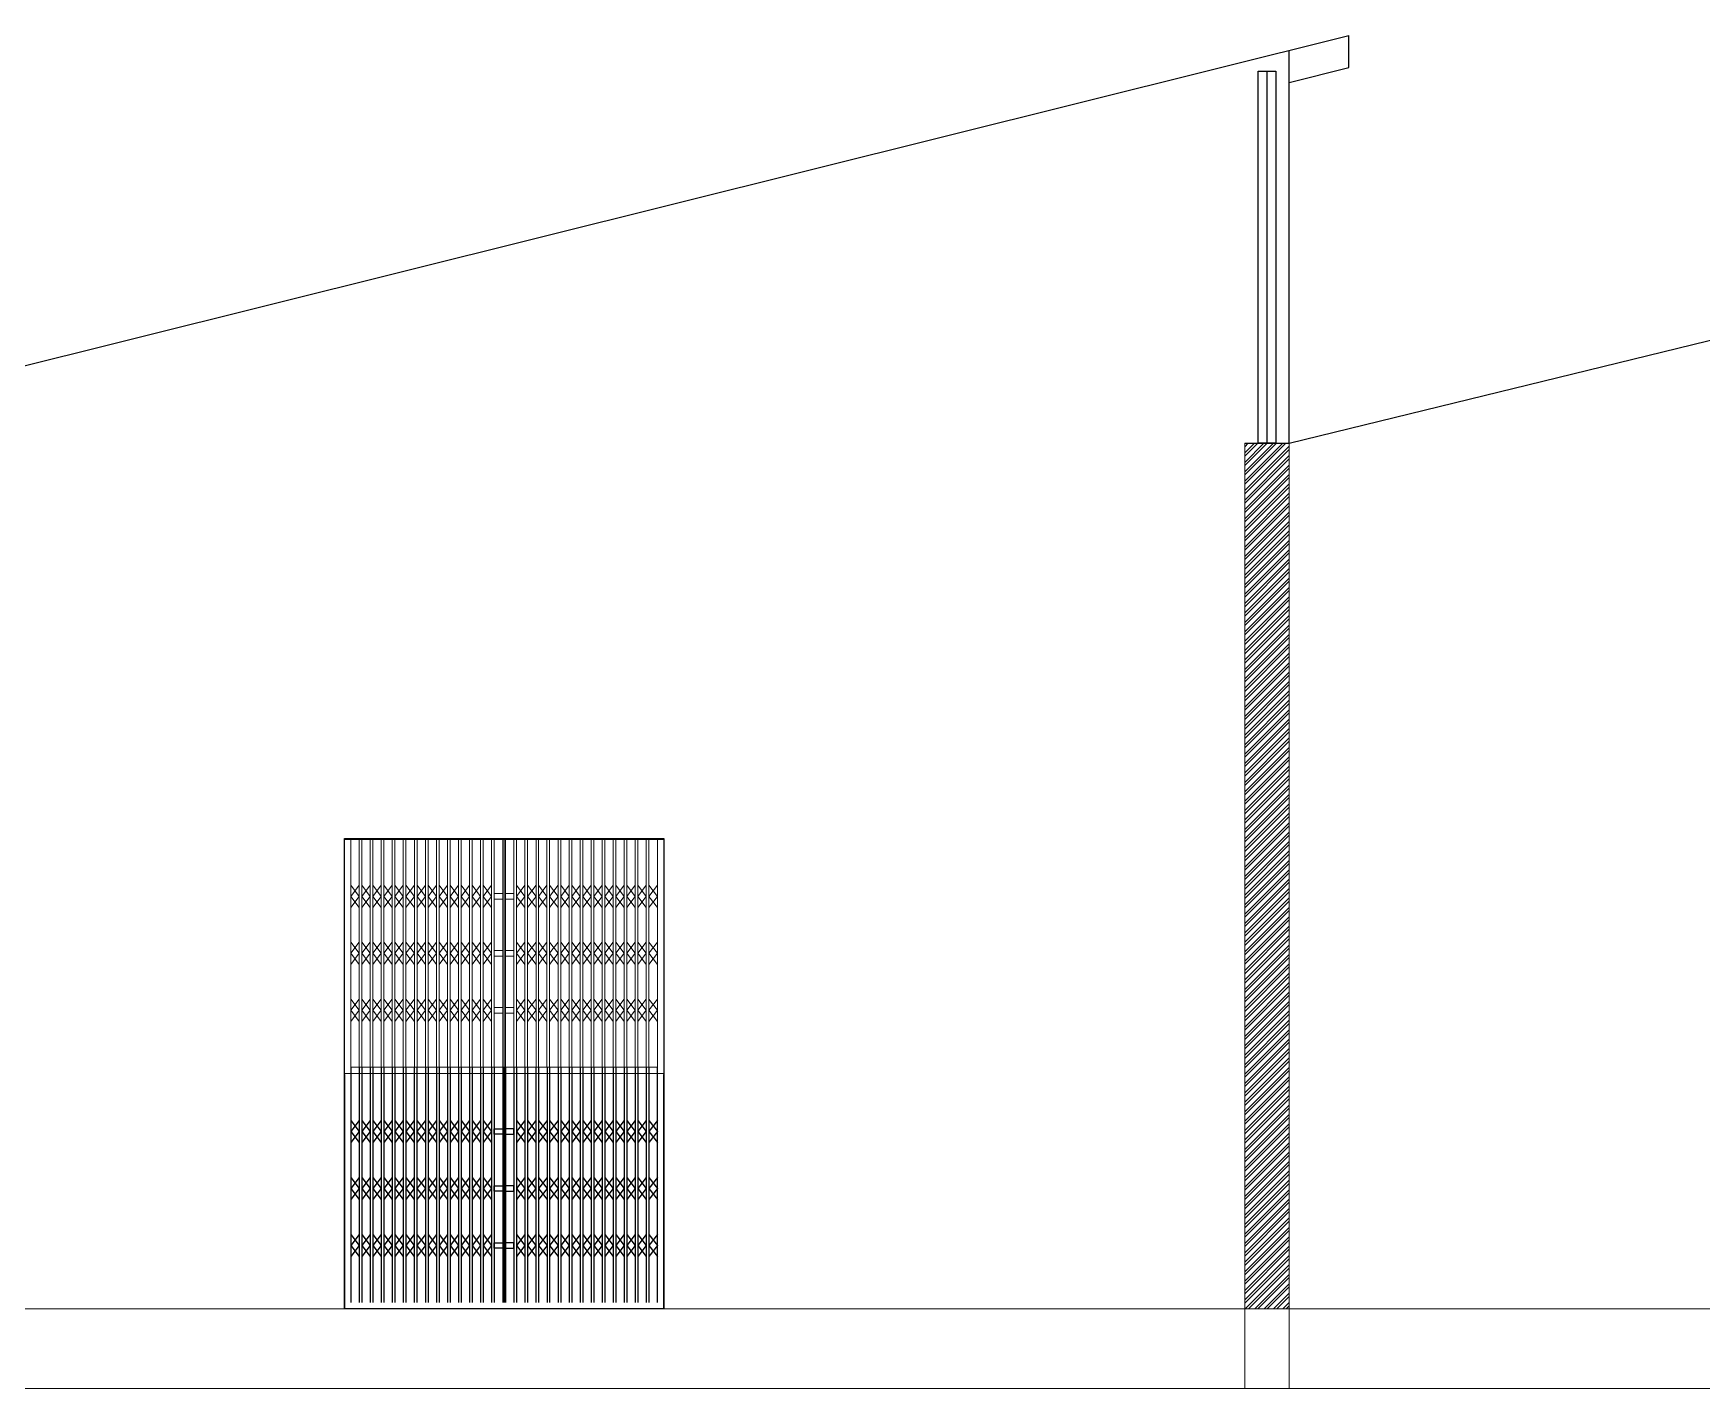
# Model space of a CAD drawing. Header units: inches. Extents: x -6800 to 96653, y -25814 to 17379.
# Drawn here: x 20025 to 20401.1, y -9189.9 to -8884.4 of the extents above; entities that cross this region are included whole.
import ezdxf

# ---------------------------------------------------------------- set-up
doc = ezdxf.new("R2010")
doc.units = ezdxf.units.IN
doc.header["$MEASUREMENT"] = 0
for name, color, linetype, lineweight in [('dimension', 50, 'Continuous', 20), ('Door', 20, 'Continuous', 20), ('NETMANH', 26, 'Continuous', 15)]:
    doc.layers.add(name, color=color, linetype=linetype, lineweight=lineweight)
doc.layers.add('doors', color=52, linetype='Continuous')

# ---------------------------------------------------------------- blocks, each defined once
blk = doc.blocks.new('md-cuasat2200x3000')
for p, q in [((0, 2200), (3000, 2200)), ((0, 0), (0, 2200)), ((3000, 2200), (3000, 0)), ((60, 2140), (2940, 2140)), ((60, 0), (60, 2140)), ((139, 0), (139, 2140)), ((164, 0), (164, 2140)), ((242, 0), (242, 2140)), ((267, 0), (267, 2140)), ((346, 0), (346, 2140)), ((371, 0), (371, 2140)), ((450, 0), (450, 2140)), ((475, 0), (475, 2140)), ((553, 0), (553, 2140)), ((578, 0), (578, 2140)), ((657, 0), (657, 2140)), ((682, 0), (682, 2140)), ((761, 0), (761, 2140)), ((786, 0), (786, 2140)), ((864, 0), (864, 2140)), ((889, 0), (889, 2140)), ((968, 0), (968, 2140)), ((993, 0), (993, 2140)), ((1072, 0), (1072, 2140)), ((1097, 0), (1097, 2140)), ((1175, 0), (1175, 2140)), ((1200, 0), (1200, 2140)), ((1279, 0), (1279, 2140)), ((1304, 0), (1304, 2140)), ((1382, 0), (1382, 2140)), ((1408, 0), (1408, 2140)), ((1408, 0), (1408, 2140)), ((1488, 0), (1488, 2140)), ((1500, 0), (1500, 2140)), ((1512, 0), (1512, 2140)), ((1592, 0), (1592, 2140)), ((1618, 0), (1618, 2140)), ((1696, 0), (1696, 2140)), ((1721, 0), (1721, 2140)), ((1800, 0), (1800, 2140)), ((1825, 0), (1825, 2140)), ((1903, 0), (1903, 2140)), ((1928, 0), (1928, 2140)), ((2007, 0), (2007, 2140)), ((2032, 0), (2032, 2140)), ((2111, 0), (2111, 2140)), ((2136, 0), (2136, 2140)), ((2214, 0), (2214, 2140)), ((2239, 0), (2239, 2140)), ((2318, 0), (2318, 2140)), ((2343, 0), (2343, 2140)), ((2422, 0), (2422, 2140)), ((2447, 0), (2447, 2140)), ((2525, 0), (2525, 2140)), ((2550, 0), (2550, 2140)), ((2629, 0), (2629, 2140)), ((2654, 0), (2654, 2140)), ((2733, 0), (2733, 2140)), ((2758, 0), (2758, 2140)), ((2836, 0), (2836, 2140)), ((2861, 0), (2861, 2140)), ((2940, 2140), (2940, 0)), ((0, 0), (3000, 0)), ((3000, 0), (0, 0)), ((2940, 0), (60, 0))]:
    blk.add_line(p, q)
at = {"layer": 'NETMANH'}
for p, q in [((139, 1605), (60, 1709)), ((60, 1605), (139, 1709)), ((139, 1501), (60, 1605)), ((60, 1501), (139, 1605)), ((242, 1605), (164, 1709)), ((164, 1605), (242, 1709)), ((242, 1501), (164, 1605)), ((164, 1501), (242, 1605)), ((346, 1605), (267, 1709)), ((267, 1605), (346, 1709)), ((346, 1501), (267, 1605)), ((267, 1501), (346, 1605)), ((450, 1605), (371, 1709)), ((371, 1605), (450, 1709)), ((450, 1501), (371, 1605)), ((371, 1501), (450, 1605)), ((553, 1605), (475, 1709)), ((475, 1605), (553, 1709)), ((553, 1501), (475, 1605)), ((475, 1501), (553, 1605)), ((657, 1605), (578, 1709)), ((578, 1605), (657, 1709)), ((657, 1501), (578, 1605)), ((578, 1501), (657, 1605)), ((761, 1605), (682, 1709)), ((682, 1605), (761, 1709)), ((761, 1501), (682, 1605)), ((682, 1501), (761, 1605)), ((864, 1605), (786, 1709)), ((786, 1605), (864, 1709)), ((864, 1501), (786, 1605)), ((786, 1501), (864, 1605)), ((968, 1605), (889, 1709)), ((889, 1605), (968, 1709)), ((968, 1501), (889, 1605)), ((889, 1501), (968, 1605)), ((1072, 1605), (993, 1709)), ((993, 1605), (1072, 1709)), ((1072, 1501), (993, 1605)), ((993, 1501), (1072, 1605)), ((1175, 1605), (1097, 1709)), ((1097, 1605), (1175, 1709)), ((1175, 1501), (1097, 1605)), ((1097, 1501), (1175, 1605)), ((1279, 1605), (1200, 1709)), ((1200, 1605), (1279, 1709)), ((1279, 1501), (1200, 1605)), ((1200, 1501), (1279, 1605)), ((1382, 1605), (1304, 1709)), ((1304, 1605), (1382, 1709)), ((1382, 1501), (1304, 1605)), ((1304, 1501), (1382, 1605)), ((1408, 1631), (1408, 1579)), ((1488, 1631), (1408, 1631)), ((1408, 1579), (1488, 1579)), ((1488, 1579), (1488, 1631)), ((1512, 1631), (1592, 1631)), ((1512, 1579), (1512, 1631)), ((1592, 1579), (1512, 1579)), ((1592, 1631), (1592, 1579)), ((1618, 1605), (1696, 1709)), ((1696, 1605), (1618, 1709)), ((1618, 1501), (1696, 1605)), ((1696, 1501), (1618, 1605)), ((1721, 1605), (1800, 1709)), ((1800, 1605), (1721, 1709)), ((1721, 1501), (1800, 1605)), ((1800, 1501), (1721, 1605)), ((1825, 1605), (1903, 1709)), ((1903, 1605), (1825, 1709)), ((1825, 1501), (1903, 1605)), ((1903, 1501), (1825, 1605)), ((1928, 1605), (2007, 1709)), ((2007, 1605), (1928, 1709)), ((1928, 1501), (2007, 1605)), ((2007, 1501), (1928, 1605)), ((2032, 1605), (2111, 1709)), ((2111, 1605), (2032, 1709)), ((2032, 1501), (2111, 1605)), ((2111, 1501), (2032, 1605)), ((2136, 1605), (2214, 1709)), ((2214, 1605), (2136, 1709)), ((2136, 1501), (2214, 1605)), ((2214, 1501), (2136, 1605)), ((2239, 1605), (2318, 1709)), ((2318, 1605), (2239, 1709)), ((2239, 1501), (2318, 1605)), ((2318, 1501), (2239, 1605)), ((2343, 1605), (2422, 1709)), ((2422, 1605), (2343, 1709)), ((2343, 1501), (2422, 1605)), ((2422, 1501), (2343, 1605)), ((2447, 1605), (2525, 1709)), ((2525, 1605), (2447, 1709)), ((2447, 1501), (2525, 1605)), ((2525, 1501), (2447, 1605)), ((2550, 1605), (2629, 1709)), ((2629, 1605), (2550, 1709)), ((2550, 1501), (2629, 1605)), ((2629, 1501), (2550, 1605)), ((2654, 1605), (2733, 1709)), ((2733, 1605), (2654, 1709)), ((2654, 1501), (2733, 1605)), ((2733, 1501), (2654, 1605)), ((2758, 1605), (2836, 1709)), ((2836, 1605), (2758, 1709)), ((2758, 1501), (2836, 1605)), ((2836, 1501), (2758, 1605)), ((2861, 1605), (2940, 1709)), ((2940, 1605), (2861, 1709)), ((2861, 1501), (2940, 1605)), ((2940, 1501), (2861, 1605)), ((139, 1070), (60, 1174)), ((60, 1070), (139, 1174)), ((242, 1070), (164, 1174)), ((164, 1070), (242, 1174)), ((346, 1070), (267, 1174)), ((267, 1070), (346, 1174)), ((450, 1070), (371, 1174)), ((371, 1070), (450, 1174)), ((553, 1070), (475, 1174)), ((475, 1070), (553, 1174)), ((657, 1070), (578, 1174)), ((578, 1070), (657, 1174)), ((761, 1070), (682, 1174)), ((682, 1070), (761, 1174)), ((864, 1070), (786, 1174)), ((786, 1070), (864, 1174)), ((968, 1070), (889, 1174)), ((889, 1070), (968, 1174)), ((1072, 1070), (993, 1174)), ((993, 1070), (1072, 1174)), ((1175, 1070), (1097, 1174)), ((1097, 1070), (1175, 1174)), ((1279, 1070), (1200, 1174)), ((1200, 1070), (1279, 1174)), ((1382, 1070), (1304, 1174)), ((1304, 1070), (1382, 1174)), ((1618, 1070), (1696, 1174)), ((1696, 1070), (1618, 1174)), ((1721, 1070), (1800, 1174)), ((1800, 1070), (1721, 1174)), ((1825, 1070), (1903, 1174)), ((1903, 1070), (1825, 1174)), ((1928, 1070), (2007, 1174)), ((2007, 1070), (1928, 1174)), ((2032, 1070), (2111, 1174)), ((2111, 1070), (2032, 1174)), ((2136, 1070), (2214, 1174)), ((2214, 1070), (2136, 1174)), ((2239, 1070), (2318, 1174)), ((2318, 1070), (2239, 1174)), ((2343, 1070), (2422, 1174)), ((2422, 1070), (2343, 1174)), ((2447, 1070), (2525, 1174)), ((2525, 1070), (2447, 1174)), ((2550, 1070), (2629, 1174)), ((2629, 1070), (2550, 1174)), ((2654, 1070), (2733, 1174)), ((2733, 1070), (2654, 1174)), ((2758, 1070), (2836, 1174)), ((2836, 1070), (2758, 1174)), ((2861, 1070), (2940, 1174)), ((2940, 1070), (2861, 1174)), ((139, 966), (60, 1070)), ((60, 966), (139, 1070)), ((242, 966), (164, 1070)), ((164, 966), (242, 1070)), ((346, 966), (267, 1070)), ((267, 966), (346, 1070)), ((450, 966), (371, 1070)), ((371, 966), (450, 1070)), ((553, 966), (475, 1070)), ((475, 966), (553, 1070)), ((657, 966), (578, 1070)), ((578, 966), (657, 1070)), ((761, 966), (682, 1070)), ((682, 966), (761, 1070)), ((864, 966), (786, 1070)), ((786, 966), (864, 1070)), ((968, 966), (889, 1070)), ((889, 966), (968, 1070)), ((1072, 966), (993, 1070)), ((993, 966), (1072, 1070)), ((1175, 966), (1097, 1070)), ((1097, 966), (1175, 1070)), ((1279, 966), (1200, 1070)), ((1200, 966), (1279, 1070)), ((1382, 966), (1304, 1070)), ((1304, 966), (1382, 1070)), ((1408, 1096), (1408, 1044)), ((1488, 1096), (1408, 1096)), ((1408, 1044), (1488, 1044)), ((1488, 1044), (1488, 1096)), ((1512, 1096), (1592, 1096)), ((1512, 1044), (1512, 1096)), ((1592, 1044), (1512, 1044)), ((1592, 1096), (1592, 1044)), ((1618, 966), (1696, 1070)), ((1696, 966), (1618, 1070)), ((1721, 966), (1800, 1070)), ((1800, 966), (1721, 1070)), ((1825, 966), (1903, 1070)), ((1903, 966), (1825, 1070)), ((1928, 966), (2007, 1070)), ((2007, 966), (1928, 1070)), ((2032, 966), (2111, 1070)), ((2111, 966), (2032, 1070)), ((2136, 966), (2214, 1070)), ((2214, 966), (2136, 1070)), ((2239, 966), (2318, 1070)), ((2318, 966), (2239, 1070)), ((2343, 966), (2422, 1070)), ((2422, 966), (2343, 1070)), ((2447, 966), (2525, 1070)), ((2525, 966), (2447, 1070)), ((2550, 966), (2629, 1070)), ((2629, 966), (2550, 1070)), ((2654, 966), (2733, 1070)), ((2733, 966), (2654, 1070)), ((2758, 966), (2836, 1070)), ((2836, 966), (2758, 1070)), ((2861, 966), (2940, 1070)), ((2940, 966), (2861, 1070)), ((139, 535), (60, 639)), ((60, 535), (139, 639)), ((242, 535), (164, 639)), ((164, 535), (242, 639)), ((346, 535), (267, 639)), ((267, 535), (346, 639)), ((450, 535), (371, 639)), ((371, 535), (450, 639)), ((553, 535), (475, 639)), ((475, 535), (553, 639)), ((657, 535), (578, 639)), ((578, 535), (657, 639)), ((761, 535), (682, 639)), ((682, 535), (761, 639)), ((864, 535), (786, 639)), ((786, 535), (864, 639)), ((968, 535), (889, 639)), ((889, 535), (968, 639)), ((1072, 535), (993, 639)), ((993, 535), (1072, 639)), ((1175, 535), (1097, 639)), ((1097, 535), (1175, 639)), ((1279, 535), (1200, 639)), ((1200, 535), (1279, 639)), ((1382, 535), (1304, 639)), ((1304, 535), (1382, 639)), ((1618, 535), (1696, 639)), ((1696, 535), (1618, 639)), ((1721, 535), (1800, 639)), ((1800, 535), (1721, 639)), ((1825, 535), (1903, 639)), ((1903, 535), (1825, 639)), ((1928, 535), (2007, 639)), ((2007, 535), (1928, 639)), ((2032, 535), (2111, 639)), ((2111, 535), (2032, 639)), ((2136, 535), (2214, 639)), ((2214, 535), (2136, 639)), ((2239, 535), (2318, 639)), ((2318, 535), (2239, 639)), ((2343, 535), (2422, 639)), ((2422, 535), (2343, 639)), ((2447, 535), (2525, 639)), ((2525, 535), (2447, 639)), ((2550, 535), (2629, 639)), ((2629, 535), (2550, 639)), ((2654, 535), (2733, 639)), ((2733, 535), (2654, 639)), ((2758, 535), (2836, 639)), ((2836, 535), (2758, 639)), ((2861, 535), (2940, 639)), ((2940, 535), (2861, 639)), ((139, 431), (60, 535)), ((60, 431), (139, 535)), ((242, 431), (164, 535)), ((164, 431), (242, 535)), ((346, 431), (267, 535)), ((267, 431), (346, 535)), ((450, 431), (371, 535)), ((371, 431), (450, 535)), ((553, 431), (475, 535)), ((475, 431), (553, 535)), ((657, 431), (578, 535)), ((578, 431), (657, 535)), ((761, 431), (682, 535)), ((682, 431), (761, 535)), ((864, 431), (786, 535)), ((786, 431), (864, 535)), ((968, 431), (889, 535)), ((889, 431), (968, 535)), ((1072, 431), (993, 535)), ((993, 431), (1072, 535)), ((1175, 431), (1097, 535)), ((1097, 431), (1175, 535)), ((1279, 431), (1200, 535)), ((1200, 431), (1279, 535)), ((1382, 431), (1304, 535)), ((1304, 431), (1382, 535)), ((1408, 561), (1408, 509)), ((1488, 561), (1408, 561)), ((1408, 509), (1488, 509)), ((1488, 509), (1488, 561)), ((1512, 561), (1592, 561)), ((1512, 509), (1512, 561)), ((1592, 509), (1512, 509)), ((1592, 561), (1592, 509)), ((1618, 431), (1696, 535)), ((1696, 431), (1618, 535)), ((1721, 431), (1800, 535)), ((1800, 431), (1721, 535)), ((1825, 431), (1903, 535)), ((1903, 431), (1825, 535)), ((1928, 431), (2007, 535)), ((2007, 431), (1928, 535)), ((2032, 431), (2111, 535)), ((2111, 431), (2032, 535)), ((2136, 431), (2214, 535)), ((2214, 431), (2136, 535)), ((2239, 431), (2318, 535)), ((2318, 431), (2239, 535)), ((2343, 431), (2422, 535)), ((2422, 431), (2343, 535)), ((2447, 431), (2525, 535)), ((2525, 431), (2447, 535)), ((2550, 431), (2629, 535)), ((2629, 431), (2550, 535)), ((2654, 431), (2733, 535)), ((2733, 431), (2654, 535)), ((2758, 431), (2836, 535)), ((2836, 431), (2758, 535)), ((2861, 431), (2940, 535)), ((2940, 431), (2861, 535))]:
    blk.add_line(p, q, dxfattribs=at)

msp = doc.modelspace()

# ---------------------------------------------------------------- linework, layer by layer
at = {"color": 3, "lineweight": 25, "transparency": 33554623}
for p, q in [((20308.11, -8976.78), (20686.11, -8884.42)), ((19953.11, -8976.78), (20321.55, -8884.92)), ((20308.11, -8976.78), (20308.11, -8888.27)), ((20321.55, -8892.13), (20321.55, -8884.92)), ((20308.11, -8895.48), (20321.55, -8892.13))]:
    msp.add_line(p, q, dxfattribs=at)
at = {"layer": 'dimension', "transparency": 33554651}
for p, q in [((20298.11, -9189.91), (20298.11, -8976.78)), ((20308.11, -9189.91), (20308.11, -8976.78)), ((20095.11, -9171.91), (20095.11, -9065.91)), ((20167.11, -9065.91), (20095.11, -9065.91)), ((20167.11, -9171.91), (20167.11, -9065.91)), ((20308.11, -9171.91), (19953.11, -9171.91)), ((20662.11, -9171.91), (20308.11, -9171.91)), ((19587.11, -9189.91), (20674.11, -9189.91))]:
    msp.add_line(p, q, dxfattribs=at)
at = {"layer": 'Door', "lineweight": 25, "extrusion": (-2.49876e-18, -1.22439e-16, -1)}
for p, q in [((20096.55, -9117.47), (20096.55, -9170.47)), ((20098.43, -9117.47), (20098.43, -9170.47)), ((20099.03, -9117.47), (20099.03, -9170.47)), ((20100.92, -9117.47), (20100.92, -9170.47)), ((20101.52, -9117.47), (20101.52, -9170.47)), ((20103.41, -9117.47), (20103.41, -9170.47)), ((20104.01, -9117.47), (20104.01, -9170.47)), ((20105.9, -9117.47), (20105.9, -9170.47)), ((20106.5, -9117.47), (20106.5, -9170.47)), ((20108.39, -9117.47), (20108.39, -9170.47)), ((20108.99, -9117.47), (20108.99, -9170.47)), ((20110.87, -9117.47), (20110.87, -9170.47)), ((20111.47, -9117.47), (20111.47, -9170.47)), ((20113.36, -9117.47), (20113.36, -9170.47)), ((20113.96, -9117.47), (20113.96, -9170.47)), ((20115.85, -9117.47), (20115.85, -9170.47)), ((20116.45, -9117.47), (20116.45, -9170.47)), ((20118.34, -9117.47), (20118.34, -9170.47)), ((20118.94, -9117.47), (20118.94, -9170.47)), ((20120.82, -9117.47), (20120.82, -9170.47)), ((20121.42, -9117.47), (20121.42, -9170.47)), ((20123.31, -9117.47), (20123.31, -9170.47)), ((20123.91, -9117.47), (20123.91, -9170.47)), ((20125.8, -9117.47), (20125.8, -9170.47)), ((20126.4, -9117.47), (20126.4, -9170.47)), ((20128.29, -9117.47), (20128.29, -9170.47)), ((20128.89, -9117.47), (20128.89, -9170.47)), ((20128.89, -9117.47), (20128.89, -9170.47)), ((20130.81, -9117.47), (20130.81, -9170.47)), ((20131.11, -9117.47), (20131.11, -9170.47)), ((20131.41, -9117.47), (20131.41, -9170.47)), ((20133.33, -9117.47), (20133.33, -9170.47)), ((20133.93, -9117.47), (20133.93, -9170.47)), ((20135.81, -9117.47), (20135.81, -9170.47)), ((20136.41, -9117.47), (20136.41, -9170.47)), ((20138.3, -9117.47), (20138.3, -9170.47)), ((20138.9, -9117.47), (20138.9, -9170.47)), ((20140.79, -9117.47), (20140.79, -9170.47)), ((20141.39, -9117.47), (20141.39, -9170.47)), ((20143.28, -9117.47), (20143.28, -9170.47)), ((20143.88, -9117.47), (20143.88, -9170.47)), ((20145.77, -9117.47), (20145.77, -9170.47)), ((20146.37, -9117.47), (20146.37, -9170.47)), ((20148.25, -9117.47), (20148.25, -9170.47)), ((20148.85, -9117.47), (20148.85, -9170.47)), ((20150.74, -9117.47), (20150.74, -9170.47)), ((20151.34, -9117.47), (20151.34, -9170.47)), ((20153.23, -9117.47), (20153.23, -9170.47)), ((20153.83, -9117.47), (20153.83, -9170.47)), ((20155.72, -9117.47), (20155.72, -9170.47)), ((20156.32, -9117.47), (20156.32, -9170.47)), ((20158.2, -9117.47), (20158.2, -9170.47)), ((20158.8, -9117.47), (20158.8, -9170.47)), ((20160.69, -9117.47), (20160.69, -9170.47)), ((20161.29, -9117.47), (20161.29, -9170.47)), ((20163.18, -9117.47), (20163.18, -9170.47)), ((20163.78, -9117.47), (20163.78, -9170.47)), ((20165.67, -9170.47), (20165.67, -9117.47)), ((20095.11, -9119.11), (20095.11, -9171.91)), ((20167.11, -9171.91), (20167.11, -9119.11)), ((20098.43, -9129.46), (20096.55, -9131.95)), ((20096.55, -9129.46), (20098.43, -9131.95)), ((20098.43, -9131.95), (20096.55, -9134.44)), ((20096.55, -9131.95), (20098.43, -9134.44)), ((20100.92, -9129.46), (20099.03, -9131.95)), ((20099.03, -9129.46), (20100.92, -9131.95)), ((20100.92, -9131.95), (20099.03, -9134.44)), ((20099.03, -9131.95), (20100.92, -9134.44)), ((20103.41, -9129.46), (20101.52, -9131.95)), ((20101.52, -9129.46), (20103.41, -9131.95)), ((20103.41, -9131.95), (20101.52, -9134.44)), ((20101.52, -9131.95), (20103.41, -9134.44)), ((20105.9, -9129.46), (20104.01, -9131.95)), ((20104.01, -9129.46), (20105.9, -9131.95)), ((20105.9, -9131.95), (20104.01, -9134.44)), ((20104.01, -9131.95), (20105.9, -9134.44)), ((20108.39, -9129.46), (20106.5, -9131.95)), ((20106.5, -9129.46), (20108.39, -9131.95)), ((20108.39, -9131.95), (20106.5, -9134.44)), ((20106.5, -9131.95), (20108.39, -9134.44)), ((20110.87, -9129.46), (20108.99, -9131.95)), ((20108.99, -9129.46), (20110.87, -9131.95)), ((20110.87, -9131.95), (20108.99, -9134.44)), ((20108.99, -9131.95), (20110.87, -9134.44)), ((20113.36, -9129.46), (20111.47, -9131.95)), ((20111.47, -9129.46), (20113.36, -9131.95)), ((20113.36, -9131.95), (20111.47, -9134.44)), ((20111.47, -9131.95), (20113.36, -9134.44)), ((20115.85, -9129.46), (20113.96, -9131.95)), ((20113.96, -9129.46), (20115.85, -9131.95)), ((20115.85, -9131.95), (20113.96, -9134.44)), ((20113.96, -9131.95), (20115.85, -9134.44)), ((20118.34, -9129.46), (20116.45, -9131.95)), ((20116.45, -9129.46), (20118.34, -9131.95)), ((20118.34, -9131.95), (20116.45, -9134.44)), ((20116.45, -9131.95), (20118.34, -9134.44)), ((20120.82, -9129.46), (20118.94, -9131.95)), ((20118.94, -9129.46), (20120.82, -9131.95)), ((20120.82, -9131.95), (20118.94, -9134.44)), ((20118.94, -9131.95), (20120.82, -9134.44)), ((20123.31, -9129.46), (20121.42, -9131.95)), ((20121.42, -9129.46), (20123.31, -9131.95)), ((20123.31, -9131.95), (20121.42, -9134.44)), ((20121.42, -9131.95), (20123.31, -9134.44)), ((20125.8, -9129.46), (20123.91, -9131.95)), ((20123.91, -9129.46), (20125.8, -9131.95)), ((20125.8, -9131.95), (20123.91, -9134.44)), ((20123.91, -9131.95), (20125.8, -9134.44)), ((20128.29, -9129.46), (20126.4, -9131.95)), ((20126.4, -9129.46), (20128.29, -9131.95)), ((20128.29, -9131.95), (20126.4, -9134.44)), ((20126.4, -9131.95), (20128.29, -9134.44)), ((20128.89, -9131.33), (20130.81, -9131.33)), ((20128.89, -9132.57), (20128.89, -9131.33)), ((20130.81, -9132.57), (20128.89, -9132.57)), ((20130.81, -9131.33), (20130.81, -9132.57)), ((20133.33, -9131.33), (20131.41, -9131.33)), ((20131.41, -9131.33), (20131.41, -9132.57)), ((20131.41, -9132.57), (20133.33, -9132.57)), ((20133.33, -9132.57), (20133.33, -9131.33)), ((20133.93, -9129.46), (20135.81, -9131.95)), ((20135.81, -9129.46), (20133.93, -9131.95)), ((20133.93, -9131.95), (20135.81, -9134.44)), ((20135.81, -9131.95), (20133.93, -9134.44)), ((20136.41, -9129.46), (20138.3, -9131.95)), ((20138.3, -9129.46), (20136.41, -9131.95)), ((20136.41, -9131.95), (20138.3, -9134.44)), ((20138.3, -9131.95), (20136.41, -9134.44)), ((20138.9, -9129.46), (20140.79, -9131.95)), ((20140.79, -9129.46), (20138.9, -9131.95)), ((20138.9, -9131.95), (20140.79, -9134.44)), ((20140.79, -9131.95), (20138.9, -9134.44)), ((20141.39, -9129.46), (20143.28, -9131.95)), ((20143.28, -9129.46), (20141.39, -9131.95)), ((20141.39, -9131.95), (20143.28, -9134.44)), ((20143.28, -9131.95), (20141.39, -9134.44)), ((20143.88, -9129.46), (20145.77, -9131.95)), ((20145.77, -9129.46), (20143.88, -9131.95)), ((20143.88, -9131.95), (20145.77, -9134.44)), ((20145.77, -9131.95), (20143.88, -9134.44)), ((20146.37, -9129.46), (20148.25, -9131.95)), ((20148.25, -9129.46), (20146.37, -9131.95)), ((20146.37, -9131.95), (20148.25, -9134.44)), ((20148.25, -9131.95), (20146.37, -9134.44)), ((20148.85, -9129.46), (20150.74, -9131.95)), ((20150.74, -9129.46), (20148.85, -9131.95)), ((20148.85, -9131.95), (20150.74, -9134.44)), ((20150.74, -9131.95), (20148.85, -9134.44)), ((20151.34, -9129.46), (20153.23, -9131.95)), ((20153.23, -9129.46), (20151.34, -9131.95)), ((20151.34, -9131.95), (20153.23, -9134.44)), ((20153.23, -9131.95), (20151.34, -9134.44)), ((20153.83, -9129.46), (20155.72, -9131.95)), ((20155.72, -9129.46), (20153.83, -9131.95)), ((20153.83, -9131.95), (20155.72, -9134.44)), ((20155.72, -9131.95), (20153.83, -9134.44)), ((20156.32, -9129.46), (20158.2, -9131.95)), ((20158.2, -9129.46), (20156.32, -9131.95)), ((20156.32, -9131.95), (20158.2, -9134.44)), ((20158.2, -9131.95), (20156.32, -9134.44)), ((20158.8, -9129.46), (20160.69, -9131.95)), ((20160.69, -9129.46), (20158.8, -9131.95)), ((20158.8, -9131.95), (20160.69, -9134.44)), ((20160.69, -9131.95), (20158.8, -9134.44)), ((20161.29, -9129.46), (20163.18, -9131.95)), ((20163.18, -9129.46), (20161.29, -9131.95)), ((20161.29, -9131.95), (20163.18, -9134.44)), ((20163.18, -9131.95), (20161.29, -9134.44)), ((20163.78, -9129.46), (20165.67, -9131.95)), ((20165.67, -9129.46), (20163.78, -9131.95)), ((20163.78, -9131.95), (20165.67, -9134.44)), ((20165.67, -9131.95), (20163.78, -9134.44)), ((20098.43, -9142.3), (20096.55, -9144.79)), ((20096.55, -9142.3), (20098.43, -9144.79)), ((20100.92, -9142.3), (20099.03, -9144.79)), ((20099.03, -9142.3), (20100.92, -9144.79)), ((20103.41, -9142.3), (20101.52, -9144.79)), ((20101.52, -9142.3), (20103.41, -9144.79)), ((20105.9, -9142.3), (20104.01, -9144.79)), ((20104.01, -9142.3), (20105.9, -9144.79)), ((20108.39, -9142.3), (20106.5, -9144.79)), ((20106.5, -9142.3), (20108.39, -9144.79)), ((20110.87, -9142.3), (20108.99, -9144.79)), ((20108.99, -9142.3), (20110.87, -9144.79)), ((20113.36, -9142.3), (20111.47, -9144.79)), ((20111.47, -9142.3), (20113.36, -9144.79)), ((20115.85, -9142.3), (20113.96, -9144.79)), ((20113.96, -9142.3), (20115.85, -9144.79)), ((20118.34, -9142.3), (20116.45, -9144.79)), ((20116.45, -9142.3), (20118.34, -9144.79)), ((20120.82, -9142.3), (20118.94, -9144.79)), ((20118.94, -9142.3), (20120.82, -9144.79)), ((20123.31, -9142.3), (20121.42, -9144.79)), ((20121.42, -9142.3), (20123.31, -9144.79)), ((20125.8, -9142.3), (20123.91, -9144.79)), ((20123.91, -9142.3), (20125.8, -9144.79)), ((20128.29, -9142.3), (20126.4, -9144.79)), ((20126.4, -9142.3), (20128.29, -9144.79)), ((20133.93, -9142.3), (20135.81, -9144.79)), ((20135.81, -9142.3), (20133.93, -9144.79)), ((20136.41, -9142.3), (20138.3, -9144.79)), ((20138.3, -9142.3), (20136.41, -9144.79)), ((20138.9, -9142.3), (20140.79, -9144.79)), ((20140.79, -9142.3), (20138.9, -9144.79)), ((20141.39, -9142.3), (20143.28, -9144.79)), ((20143.28, -9142.3), (20141.39, -9144.79)), ((20143.88, -9142.3), (20145.77, -9144.79)), ((20145.77, -9142.3), (20143.88, -9144.79)), ((20146.37, -9142.3), (20148.25, -9144.79)), ((20148.25, -9142.3), (20146.37, -9144.79)), ((20148.85, -9142.3), (20150.74, -9144.79)), ((20150.74, -9142.3), (20148.85, -9144.79)), ((20151.34, -9142.3), (20153.23, -9144.79)), ((20153.23, -9142.3), (20151.34, -9144.79)), ((20153.83, -9142.3), (20155.72, -9144.79)), ((20155.72, -9142.3), (20153.83, -9144.79)), ((20156.32, -9142.3), (20158.2, -9144.79)), ((20158.2, -9142.3), (20156.32, -9144.79)), ((20158.8, -9142.3), (20160.69, -9144.79)), ((20160.69, -9142.3), (20158.8, -9144.79)), ((20161.29, -9142.3), (20163.18, -9144.79)), ((20163.18, -9142.3), (20161.29, -9144.79)), ((20163.78, -9142.3), (20165.67, -9144.79)), ((20165.67, -9142.3), (20163.78, -9144.79)), ((20098.43, -9144.79), (20096.55, -9147.28)), ((20096.55, -9144.79), (20098.43, -9147.28)), ((20100.92, -9144.79), (20099.03, -9147.28)), ((20099.03, -9144.79), (20100.92, -9147.28)), ((20103.41, -9144.79), (20101.52, -9147.28)), ((20101.52, -9144.79), (20103.41, -9147.28)), ((20105.9, -9144.79), (20104.01, -9147.28)), ((20104.01, -9144.79), (20105.9, -9147.28)), ((20108.39, -9144.79), (20106.5, -9147.28)), ((20106.5, -9144.79), (20108.39, -9147.28)), ((20110.87, -9144.79), (20108.99, -9147.28)), ((20108.99, -9144.79), (20110.87, -9147.28)), ((20113.36, -9144.79), (20111.47, -9147.28)), ((20111.47, -9144.79), (20113.36, -9147.28)), ((20115.85, -9144.79), (20113.96, -9147.28)), ((20113.96, -9144.79), (20115.85, -9147.28)), ((20118.34, -9144.79), (20116.45, -9147.28)), ((20116.45, -9144.79), (20118.34, -9147.28)), ((20120.82, -9144.79), (20118.94, -9147.28)), ((20118.94, -9144.79), (20120.82, -9147.28)), ((20123.31, -9144.79), (20121.42, -9147.28)), ((20121.42, -9144.79), (20123.31, -9147.28)), ((20125.8, -9144.79), (20123.91, -9147.28)), ((20123.91, -9144.79), (20125.8, -9147.28)), ((20128.29, -9144.79), (20126.4, -9147.28)), ((20126.4, -9144.79), (20128.29, -9147.28)), ((20128.89, -9144.17), (20130.81, -9144.17)), ((20128.89, -9145.41), (20128.89, -9144.17)), ((20130.81, -9145.41), (20128.89, -9145.41)), ((20130.81, -9144.17), (20130.81, -9145.41)), ((20133.33, -9144.17), (20131.41, -9144.17)), ((20131.41, -9144.17), (20131.41, -9145.41)), ((20131.41, -9145.41), (20133.33, -9145.41)), ((20133.33, -9145.41), (20133.33, -9144.17)), ((20133.93, -9144.79), (20135.81, -9147.28)), ((20135.81, -9144.79), (20133.93, -9147.28)), ((20136.41, -9144.79), (20138.3, -9147.28)), ((20138.3, -9144.79), (20136.41, -9147.28)), ((20138.9, -9144.79), (20140.79, -9147.28)), ((20140.79, -9144.79), (20138.9, -9147.28)), ((20141.39, -9144.79), (20143.28, -9147.28)), ((20143.28, -9144.79), (20141.39, -9147.28)), ((20143.88, -9144.79), (20145.77, -9147.28)), ((20145.77, -9144.79), (20143.88, -9147.28)), ((20146.37, -9144.79), (20148.25, -9147.28)), ((20148.25, -9144.79), (20146.37, -9147.28)), ((20148.85, -9144.79), (20150.74, -9147.28)), ((20150.74, -9144.79), (20148.85, -9147.28)), ((20151.34, -9144.79), (20153.23, -9147.28)), ((20153.23, -9144.79), (20151.34, -9147.28)), ((20153.83, -9144.79), (20155.72, -9147.28)), ((20155.72, -9144.79), (20153.83, -9147.28)), ((20156.32, -9144.79), (20158.2, -9147.28)), ((20158.2, -9144.79), (20156.32, -9147.28)), ((20158.8, -9144.79), (20160.69, -9147.28)), ((20160.69, -9144.79), (20158.8, -9147.28)), ((20161.29, -9144.79), (20163.18, -9147.28)), ((20163.18, -9144.79), (20161.29, -9147.28)), ((20163.78, -9144.79), (20165.67, -9147.28)), ((20165.67, -9144.79), (20163.78, -9147.28)), ((20098.43, -9155.14), (20096.55, -9157.63)), ((20096.55, -9155.14), (20098.43, -9157.63)), ((20100.92, -9155.14), (20099.03, -9157.63)), ((20099.03, -9155.14), (20100.92, -9157.63)), ((20103.41, -9155.14), (20101.52, -9157.63)), ((20101.52, -9155.14), (20103.41, -9157.63)), ((20105.9, -9155.14), (20104.01, -9157.63)), ((20104.01, -9155.14), (20105.9, -9157.63)), ((20108.39, -9155.14), (20106.5, -9157.63)), ((20106.5, -9155.14), (20108.39, -9157.63)), ((20110.87, -9155.14), (20108.99, -9157.63)), ((20108.99, -9155.14), (20110.87, -9157.63)), ((20113.36, -9155.14), (20111.47, -9157.63)), ((20111.47, -9155.14), (20113.36, -9157.63)), ((20115.85, -9155.14), (20113.96, -9157.63)), ((20113.96, -9155.14), (20115.85, -9157.63)), ((20118.34, -9155.14), (20116.45, -9157.63)), ((20116.45, -9155.14), (20118.34, -9157.63)), ((20120.82, -9155.14), (20118.94, -9157.63)), ((20118.94, -9155.14), (20120.82, -9157.63)), ((20123.31, -9155.14), (20121.42, -9157.63)), ((20121.42, -9155.14), (20123.31, -9157.63)), ((20125.8, -9155.14), (20123.91, -9157.63)), ((20123.91, -9155.14), (20125.8, -9157.63)), ((20128.29, -9155.14), (20126.4, -9157.63)), ((20126.4, -9155.14), (20128.29, -9157.63)), ((20133.93, -9155.14), (20135.81, -9157.63)), ((20135.81, -9155.14), (20133.93, -9157.63)), ((20136.41, -9155.14), (20138.3, -9157.63)), ((20138.3, -9155.14), (20136.41, -9157.63)), ((20138.9, -9155.14), (20140.79, -9157.63)), ((20140.79, -9155.14), (20138.9, -9157.63)), ((20141.39, -9155.14), (20143.28, -9157.63)), ((20143.28, -9155.14), (20141.39, -9157.63)), ((20143.88, -9155.14), (20145.77, -9157.63)), ((20145.77, -9155.14), (20143.88, -9157.63)), ((20146.37, -9155.14), (20148.25, -9157.63)), ((20148.25, -9155.14), (20146.37, -9157.63)), ((20148.85, -9155.14), (20150.74, -9157.63)), ((20150.74, -9155.14), (20148.85, -9157.63)), ((20151.34, -9155.14), (20153.23, -9157.63)), ((20153.23, -9155.14), (20151.34, -9157.63)), ((20153.83, -9155.14), (20155.72, -9157.63)), ((20155.72, -9155.14), (20153.83, -9157.63)), ((20156.32, -9155.14), (20158.2, -9157.63)), ((20158.2, -9155.14), (20156.32, -9157.63)), ((20158.8, -9155.14), (20160.69, -9157.63)), ((20160.69, -9155.14), (20158.8, -9157.63)), ((20161.29, -9155.14), (20163.18, -9157.63)), ((20163.18, -9155.14), (20161.29, -9157.63)), ((20163.78, -9155.14), (20165.67, -9157.63)), ((20165.67, -9155.14), (20163.78, -9157.63)), ((20098.43, -9157.63), (20096.55, -9160.12)), ((20096.55, -9157.63), (20098.43, -9160.12)), ((20100.92, -9157.63), (20099.03, -9160.12)), ((20099.03, -9157.63), (20100.92, -9160.12)), ((20103.41, -9157.63), (20101.52, -9160.12)), ((20101.52, -9157.63), (20103.41, -9160.12)), ((20105.9, -9157.63), (20104.01, -9160.12)), ((20104.01, -9157.63), (20105.9, -9160.12)), ((20108.39, -9157.63), (20106.5, -9160.12)), ((20106.5, -9157.63), (20108.39, -9160.12)), ((20110.87, -9157.63), (20108.99, -9160.12)), ((20108.99, -9157.63), (20110.87, -9160.12)), ((20113.36, -9157.63), (20111.47, -9160.12)), ((20111.47, -9157.63), (20113.36, -9160.12)), ((20115.85, -9157.63), (20113.96, -9160.12)), ((20113.96, -9157.63), (20115.85, -9160.12)), ((20118.34, -9157.63), (20116.45, -9160.12)), ((20116.45, -9157.63), (20118.34, -9160.12)), ((20120.82, -9157.63), (20118.94, -9160.12)), ((20118.94, -9157.63), (20120.82, -9160.12)), ((20123.31, -9157.63), (20121.42, -9160.12)), ((20121.42, -9157.63), (20123.31, -9160.12)), ((20125.8, -9157.63), (20123.91, -9160.12)), ((20123.91, -9157.63), (20125.8, -9160.12)), ((20128.29, -9157.63), (20126.4, -9160.12)), ((20126.4, -9157.63), (20128.29, -9160.12)), ((20128.89, -9157.01), (20130.81, -9157.01)), ((20128.89, -9158.25), (20128.89, -9157.01)), ((20130.81, -9158.25), (20128.89, -9158.25)), ((20130.81, -9157.01), (20130.81, -9158.25)), ((20133.33, -9157.01), (20131.41, -9157.01)), ((20131.41, -9157.01), (20131.41, -9158.25)), ((20131.41, -9158.25), (20133.33, -9158.25)), ((20133.33, -9158.25), (20133.33, -9157.01)), ((20133.93, -9157.63), (20135.81, -9160.12)), ((20135.81, -9157.63), (20133.93, -9160.12)), ((20136.41, -9157.63), (20138.3, -9160.12)), ((20138.3, -9157.63), (20136.41, -9160.12)), ((20138.9, -9157.63), (20140.79, -9160.12)), ((20140.79, -9157.63), (20138.9, -9160.12)), ((20141.39, -9157.63), (20143.28, -9160.12)), ((20143.28, -9157.63), (20141.39, -9160.12)), ((20143.88, -9157.63), (20145.77, -9160.12)), ((20145.77, -9157.63), (20143.88, -9160.12)), ((20146.37, -9157.63), (20148.25, -9160.12)), ((20148.25, -9157.63), (20146.37, -9160.12)), ((20148.85, -9157.63), (20150.74, -9160.12)), ((20150.74, -9157.63), (20148.85, -9160.12)), ((20151.34, -9157.63), (20153.23, -9160.12)), ((20153.23, -9157.63), (20151.34, -9160.12)), ((20153.83, -9157.63), (20155.72, -9160.12)), ((20155.72, -9157.63), (20153.83, -9160.12)), ((20156.32, -9157.63), (20158.2, -9160.12)), ((20158.2, -9157.63), (20156.32, -9160.12)), ((20158.8, -9157.63), (20160.69, -9160.12)), ((20160.69, -9157.63), (20158.8, -9160.12)), ((20161.29, -9157.63), (20163.18, -9160.12)), ((20163.18, -9157.63), (20161.29, -9160.12)), ((20163.78, -9157.63), (20165.67, -9160.12)), ((20165.67, -9157.63), (20163.78, -9160.12))]:
    msp.add_line(p, q, dxfattribs=at)
at = {"layer": 'Door', "lineweight": 25}
msp.add_lwpolyline([(20095.11, -9065.91), (20167.11, -9065.91), (20167.11, -9171.91), (20095.11, -9171.91)], close=True, dxfattribs=at)
at = {"layer": 'doors', "color": 40, "linetype": 'Continuous', "lineweight": 25, "true_color": 0xf8d731}
for p, q in [((20301.11, -8892.91), (20305.11, -8892.91)), ((20301.11, -8976.78), (20301.11, -8892.91)), ((20301.11, -8892.91), (20303.11, -8892.91)), ((20303.11, -8892.91), (20303.11, -8976.78)), ((20305.11, -8892.91), (20305.11, -8976.78)), ((20305.11, -8976.78), (20301.11, -8976.78))]:
    msp.add_line(p, q, dxfattribs=at)
at = {"layer": 'doors', "color": 52, "linetype": 'Continuous', "lineweight": 25, "true_color": 0xc8c92d}
for p, q in [((20298.11, -8976.88), (20298.21, -8976.78)), ((20298.11, -8979), (20300.33, -8976.78)), ((20298.11, -8981.12), (20302.45, -8976.78)), ((20298.11, -8983.25), (20304.57, -8976.78)), ((20298.11, -8985.37), (20306.69, -8976.78)), ((20298.11, -8977.59), (20298.91, -8976.78)), ((20298.11, -8979.71), (20301.04, -8976.78)), ((20298.11, -8981.83), (20303.16, -8976.78)), ((20298.11, -8983.95), (20305.28, -8976.78)), ((20298.11, -8986.07), (20307.4, -8976.78)), ((20298.11, -8987.49), (20308.11, -8977.49)), ((20298.11, -8988.2), (20308.11, -8978.2)), ((20298.11, -8989.61), (20308.11, -8979.61)), ((20298.11, -8990.32), (20308.11, -8980.32)), ((20298.11, -8991.73), (20308.11, -8981.73)), ((20298.11, -8992.44), (20308.11, -8982.44)), ((20298.11, -8993.85), (20308.11, -8983.85)), ((20298.11, -8994.56), (20308.11, -8984.56)), ((20298.11, -8995.97), (20308.11, -8985.97)), ((20298.11, -8996.68), (20308.11, -8986.68)), ((20298.11, -8998.1), (20308.11, -8988.1)), ((20298.11, -8998.8), (20308.11, -8988.8)), ((20298.11, -9000.22), (20308.11, -8990.22)), ((20298.11, -9000.92), (20308.11, -8990.92)), ((20298.11, -9002.34), (20308.11, -8992.34)), ((20298.11, -9003.04), (20308.11, -8993.04)), ((20298.11, -9004.46), (20308.11, -8994.46)), ((20298.11, -9005.17), (20308.11, -8995.17)), ((20298.11, -9006.58), (20308.11, -8996.58)), ((20298.11, -9007.29), (20308.11, -8997.29)), ((20298.11, -9008.7), (20308.11, -8998.7)), ((20298.11, -9009.41), (20308.11, -8999.41)), ((20298.11, -9010.82), (20308.11, -9000.82)), ((20298.11, -9011.53), (20308.11, -9001.53)), ((20298.11, -9012.94), (20308.11, -9002.94)), ((20298.11, -9013.65), (20308.11, -9003.65)), ((20298.11, -9015.07), (20308.11, -9005.07)), ((20298.11, -9015.77), (20308.11, -9005.77)), ((20298.11, -9017.19), (20308.11, -9007.19)), ((20298.11, -9017.89), (20308.11, -9007.89)), ((20298.11, -9019.31), (20308.11, -9009.31)), ((20298.11, -9020.02), (20308.11, -9010.02)), ((20298.11, -9021.43), (20308.11, -9011.43)), ((20298.11, -9022.14), (20308.11, -9012.14)), ((20298.11, -9023.55), (20308.11, -9013.55)), ((20298.11, -9024.26), (20308.11, -9014.26)), ((20298.11, -9025.67), (20308.11, -9015.67)), ((20298.11, -9026.38), (20308.11, -9016.38)), ((20298.11, -9027.79), (20308.11, -9017.79)), ((20298.11, -9028.5), (20308.11, -9018.5)), ((20298.11, -9029.92), (20308.11, -9019.92)), ((20298.11, -9030.62), (20308.11, -9020.62)), ((20298.11, -9032.04), (20308.11, -9022.04)), ((20298.11, -9032.74), (20308.11, -9022.74)), ((20298.11, -9034.16), (20308.11, -9024.16)), ((20298.11, -9034.86), (20308.11, -9024.86)), ((20298.11, -9036.28), (20308.11, -9026.28)), ((20298.11, -9036.99), (20308.11, -9026.99)), ((20298.11, -9038.4), (20308.11, -9028.4)), ((20298.11, -9039.11), (20308.11, -9029.11)), ((20298.11, -9040.52), (20308.11, -9030.52)), ((20298.11, -9041.23), (20308.11, -9031.23)), ((20298.11, -9042.64), (20308.11, -9032.64)), ((20298.11, -9043.35), (20308.11, -9033.35)), ((20298.11, -9044.76), (20308.11, -9034.76)), ((20298.11, -9045.47), (20308.11, -9035.47)), ((20298.11, -9046.89), (20308.11, -9036.89)), ((20298.11, -9047.59), (20308.11, -9037.59)), ((20298.11, -9049.01), (20308.11, -9039.01)), ((20298.11, -9049.71), (20308.11, -9039.71)), ((20298.11, -9051.13), (20308.11, -9041.13)), ((20298.11, -9051.84), (20308.11, -9041.84)), ((20298.11, -9053.25), (20308.11, -9043.25)), ((20298.11, -9053.96), (20308.11, -9043.96)), ((20298.11, -9055.37), (20308.11, -9045.37)), ((20298.11, -9056.08), (20308.11, -9046.08)), ((20298.11, -9057.49), (20308.11, -9047.49)), ((20298.11, -9058.2), (20308.11, -9048.2)), ((20298.11, -9059.61), (20308.11, -9049.61)), ((20298.11, -9060.32), (20308.11, -9050.32)), ((20298.11, -9061.73), (20308.11, -9051.73)), ((20298.11, -9062.44), (20308.11, -9052.44)), ((20298.11, -9063.86), (20308.11, -9053.86)), ((20298.11, -9064.56), (20308.11, -9054.56)), ((20298.11, -9065.98), (20308.11, -9055.98)), ((20298.11, -9066.68), (20308.11, -9056.68)), ((20298.11, -9068.1), (20308.11, -9058.1)), ((20298.11, -9068.81), (20308.11, -9058.81)), ((20298.11, -9070.22), (20308.11, -9060.22)), ((20298.11, -9070.93), (20308.11, -9060.93)), ((20298.11, -9072.34), (20308.11, -9062.34)), ((20298.11, -9073.05), (20308.11, -9063.05)), ((20298.11, -9074.46), (20308.11, -9064.46)), ((20298.11, -9075.17), (20308.11, -9065.17)), ((20298.11, -9076.58), (20308.11, -9066.58)), ((20298.11, -9077.29), (20308.11, -9067.29)), ((20298.11, -9078.71), (20308.11, -9068.71)), ((20298.11, -9079.41), (20308.11, -9069.41)), ((20298.11, -9080.83), (20308.11, -9070.83)), ((20298.11, -9081.53), (20308.11, -9071.53)), ((20298.11, -9082.95), (20308.11, -9072.95)), ((20298.11, -9083.66), (20308.11, -9073.66)), ((20298.11, -9085.07), (20308.11, -9075.07)), ((20298.11, -9085.78), (20308.11, -9075.78)), ((20298.11, -9087.19), (20308.11, -9077.19)), ((20298.11, -9087.9), (20308.11, -9077.9)), ((20298.11, -9089.31), (20308.11, -9079.31)), ((20298.11, -9090.02), (20308.11, -9080.02)), ((20298.11, -9091.43), (20308.11, -9081.43)), ((20298.11, -9092.14), (20308.11, -9082.14)), ((20298.11, -9093.55), (20308.11, -9083.55)), ((20298.11, -9094.26), (20308.11, -9084.26)), ((20298.11, -9095.68), (20308.11, -9085.68)), ((20298.11, -9096.38), (20308.11, -9086.38)), ((20298.11, -9097.8), (20308.11, -9087.8)), ((20298.11, -9098.5), (20308.11, -9088.5)), ((20298.11, -9099.92), (20308.11, -9089.92)), ((20298.11, -9100.63), (20308.11, -9090.63)), ((20298.11, -9102.04), (20308.11, -9092.04)), ((20298.11, -9102.75), (20308.11, -9092.75)), ((20298.11, -9104.16), (20308.11, -9094.16)), ((20298.11, -9104.87), (20308.11, -9094.87)), ((20298.11, -9106.28), (20308.11, -9096.28)), ((20298.11, -9106.99), (20308.11, -9096.99)), ((20298.11, -9108.4), (20308.11, -9098.4)), ((20298.11, -9109.11), (20308.11, -9099.11)), ((20298.11, -9110.53), (20308.11, -9100.53)), ((20298.11, -9111.23), (20308.11, -9101.23)), ((20298.11, -9112.65), (20308.11, -9102.65)), ((20298.11, -9113.35), (20308.11, -9103.35)), ((20298.11, -9114.77), (20308.11, -9104.77)), ((20298.11, -9115.47), (20308.11, -9105.47)), ((20298.11, -9116.89), (20308.11, -9106.89)), ((20298.11, -9117.6), (20308.11, -9107.6)), ((20298.11, -9119.01), (20308.11, -9109.01)), ((20298.11, -9119.72), (20308.11, -9109.72)), ((20298.11, -9121.13), (20308.11, -9111.13)), ((20298.11, -9121.84), (20308.11, -9111.84)), ((20298.11, -9123.25), (20308.11, -9113.25)), ((20298.11, -9123.96), (20308.11, -9113.96)), ((20298.11, -9125.37), (20308.11, -9115.37)), ((20298.11, -9126.08), (20308.11, -9116.08)), ((20298.11, -9127.5), (20308.11, -9117.5)), ((20298.11, -9128.2), (20308.11, -9118.2)), ((20298.11, -9129.62), (20308.11, -9119.62)), ((20298.11, -9130.32), (20308.11, -9120.32)), ((20298.11, -9131.74), (20308.11, -9121.74)), ((20298.11, -9132.45), (20308.11, -9122.45)), ((20298.11, -9133.86), (20308.11, -9123.86)), ((20298.11, -9134.57), (20308.11, -9124.57)), ((20298.11, -9135.98), (20308.11, -9125.98)), ((20298.11, -9136.69), (20308.11, -9126.69)), ((20298.11, -9138.1), (20308.11, -9128.1)), ((20298.11, -9138.81), (20308.11, -9128.81)), ((20298.11, -9140.22), (20308.11, -9130.22)), ((20298.11, -9140.93), (20308.11, -9130.93)), ((20298.11, -9142.35), (20308.11, -9132.35)), ((20298.11, -9143.05), (20308.11, -9133.05)), ((20298.11, -9144.47), (20308.11, -9134.47)), ((20298.11, -9145.17), (20308.11, -9135.17)), ((20298.11, -9146.59), (20308.11, -9136.59)), ((20298.11, -9147.29), (20308.11, -9137.29)), ((20298.11, -9148.71), (20308.11, -9138.71)), ((20298.11, -9149.42), (20308.11, -9139.42)), ((20298.11, -9150.83), (20308.11, -9140.83)), ((20298.11, -9151.54), (20308.11, -9141.54)), ((20298.11, -9152.95), (20308.11, -9142.95)), ((20298.11, -9153.66), (20308.11, -9143.66)), ((20298.11, -9155.07), (20308.11, -9145.07)), ((20298.11, -9155.78), (20308.11, -9145.78)), ((20298.11, -9157.19), (20308.11, -9147.19)), ((20298.11, -9157.9), (20308.11, -9147.9)), ((20298.11, -9159.32), (20308.11, -9149.32)), ((20298.11, -9160.02), (20308.11, -9150.02)), ((20298.11, -9161.44), (20308.11, -9151.44)), ((20298.11, -9162.14), (20308.11, -9152.14)), ((20298.11, -9163.56), (20308.11, -9153.56)), ((20298.11, -9164.27), (20308.11, -9154.27)), ((20298.11, -9165.68), (20308.11, -9155.68)), ((20298.11, -9166.39), (20308.11, -9156.39)), ((20298.11, -9167.8), (20308.11, -9157.8)), ((20298.11, -9168.51), (20308.11, -9158.51)), ((20298.11, -9169.92), (20308.11, -9159.92)), ((20298.11, -9170.63), (20308.11, -9160.63)), ((20298.24, -9171.91), (20308.11, -9162.04)), ((20298.95, -9171.91), (20308.11, -9162.75)), ((20300.36, -9171.91), (20308.11, -9164.16)), ((20301.07, -9171.91), (20308.11, -9164.87)), ((20302.48, -9171.91), (20308.11, -9166.29)), ((20303.19, -9171.91), (20308.11, -9166.99)), ((20304.6, -9171.91), (20308.11, -9168.41)), ((20305.31, -9171.91), (20308.11, -9169.11)), ((20306.73, -9171.91), (20308.11, -9170.53)), ((20307.43, -9171.91), (20308.11, -9171.24))]:
    msp.add_line(p, q, dxfattribs=at)
at = {"layer": 'doors', "color": 3, "linetype": 'Continuous', "lineweight": 25}
msp.add_line((20298.11, -8976.78), (20308.11, -8976.78), dxfattribs=at)

# ---------------------------------------------------------------- block references
at = {"layer": 'Door', "lineweight": 25, "extrusion": (-2.49876e-18, -1.22439e-16, -1), "xscale": 0.02399999999999998, "yscale": 0.02399999999999998, "zscale": 0.02399999999999998, "rotation": 180.0000000000001}
msp.add_blockref('md-cuasat2200x3000', (-20095.11, -9066.11), dxfattribs=at)

doc.saveas('drawing.dxf')
